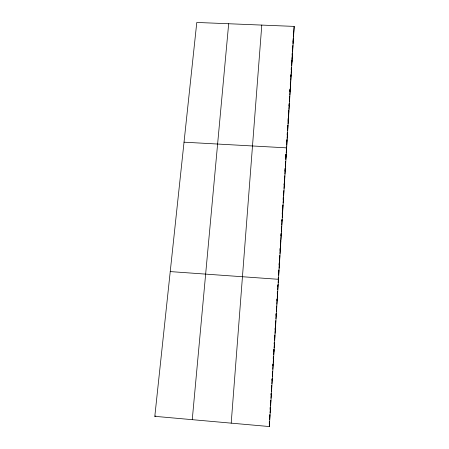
<?xml version="1.0" encoding="UTF-8"?>
<svg xmlns="http://www.w3.org/2000/svg" width="449" height="449" viewBox="0 0 449 449"><rect width="100%" height="100%" fill="white"/><g stroke="black" fill="none" stroke-linecap="round" stroke-linejoin="round"><path stroke-width="0.67" d="M269.288 421.695L269.355 426.55L154.815 416.33L196.785 22.45L294.185 26.401L269.355 426.55M269.63 416.178L269.714 414.797M270.062 409.28L270.186 407.209M270.534 401.692L270.618 400.312M270.96 394.789L271.044 393.414M271.432 387.201L271.522 385.809M271.87 380.224L271.954 378.827M272.302 373.242L272.386 371.851M272.779 365.565L272.863 364.173M273.211 358.588L273.346 356.495M273.649 351.612L273.778 349.535M274.12 343.99L274.204 342.604M274.552 337.059L274.681 334.982M275.024 329.437L275.114 328.051M275.456 322.505L275.546 321.119M275.927 314.906L276.017 313.531M276.36 308.02L276.489 305.954M276.831 300.443L276.915 299.068M277.257 293.556L277.387 291.491M277.684 286.67L277.774 285.295M278.161 278.997L278.251 277.6M278.599 271.999L278.728 269.9M279.031 265L279.166 262.901M279.514 257.305L279.598 255.902M279.946 250.318L280.075 248.23M280.378 243.352L280.552 240.563M280.855 235.686L280.99 233.592M281.293 228.715L281.422 226.627M281.77 221.054L281.854 219.668M282.197 214.111L282.331 212.029M282.629 207.163L282.763 205.081M283.106 199.524L283.235 197.442M283.538 192.582L283.622 191.195M284.015 184.96L284.099 183.574M284.442 178.034L284.571 175.952M284.874 171.103L285.048 168.336M285.351 163.487L285.48 161.41L285.356 162.785M285.783 156.538L285.912 154.45M286.254 148.888L286.383 146.801M286.687 141.929L286.821 139.841M287.124 134.975L287.253 132.887M287.596 127.331L287.725 125.249M288.028 120.388L288.157 118.306M288.505 112.755L288.634 110.667M288.937 105.812L289.066 103.73M289.369 98.875L289.538 96.097M289.841 91.248L289.97 89.166M290.273 84.311L290.402 82.234M290.744 76.689L290.879 74.607M291.176 69.752L291.306 67.676M291.609 62.826L291.783 60.054M292.086 55.199L292.215 53.122M292.512 48.268L292.641 46.191L292.54 47.538M269.299 425.298L269.518 421.824M269.647 419.742L269.944 414.876M270.074 412.794L270.421 407.232M270.506 405.845L270.854 400.284M270.983 398.201L271.286 393.341M271.415 391.253L271.757 385.719M271.886 383.654L272.184 378.838M272.313 376.778L272.655 371.272M272.784 369.213L273.127 363.707M273.211 362.332L273.553 356.832M273.682 354.766L274.025 349.249M274.109 347.857L274.457 342.301M274.586 340.219L274.883 335.352M275.012 333.27L275.36 327.714M275.445 326.322L275.793 320.766M275.922 318.683L276.225 313.84M276.348 311.769L276.691 306.257M276.82 304.192L277.162 298.68M277.246 297.305L277.589 291.794M277.718 289.728L278.06 284.217M278.15 282.836L278.492 277.269M278.621 275.175L278.924 270.292M279.059 268.199L279.401 262.614M279.491 261.217L279.839 255.633M279.968 253.539L280.271 248.651M280.401 246.568L280.743 241.018M280.833 239.631L281.22 233.39M281.304 232.004L281.652 226.453M281.736 225.067L282.079 219.516M282.208 217.434L282.556 211.906M282.64 210.525L282.982 205.008M283.111 202.937L283.409 198.104M283.538 196.039L283.88 190.516M284.009 188.451L284.312 183.619M284.436 181.559L284.778 176.064M284.907 174.004L285.25 168.51M285.334 167.14L285.676 161.646M285.805 159.586L286.142 154.091M286.574 147.205L286.232 152.716L286.647 147.856L184.028 142.181M286.698 145.139L287.04 139.628M287.13 138.253L287.472 132.741M287.596 130.67L287.938 125.164M288.028 123.784L288.37 118.289M288.494 116.229L288.836 110.74M288.92 109.371L289.308 103.197M289.392 101.822L289.728 96.333M289.818 94.963L290.161 89.43M290.29 87.331L290.638 81.729M290.728 80.332L291.075 74.73M291.16 73.333L291.508 67.732M291.637 65.633L291.94 60.733M292.075 58.639L292.422 53.049M292.507 51.652L292.9 45.36M292.984 43.963L293.332 38.378M293.416 36.981L293.635 33.484M231.201 423.143L261.789 25.088M292.956 42.178L293.27 38.165M293.427 36.161L294.185 26.401M291.856 62.13L292.378 55.553M290.032 91.534L290.52 85.495M288.157 121.718L288.612 116.252M285.766 158.065L286.114 154.058M284.419 182.406L284.694 179.381M192.256 419.669L228.676 23.741M282.337 215.352L282.685 211.771M280.372 247.377L280.619 245.064M278.234 281.461L278.492 279.306L170.238 271.589M276.096 315.905L276.309 314.53M273.896 351.331L274.058 350.781M154.815 416.33L155.876 415.931M271.628 387.779L271.74 388.104"/></g></svg>
